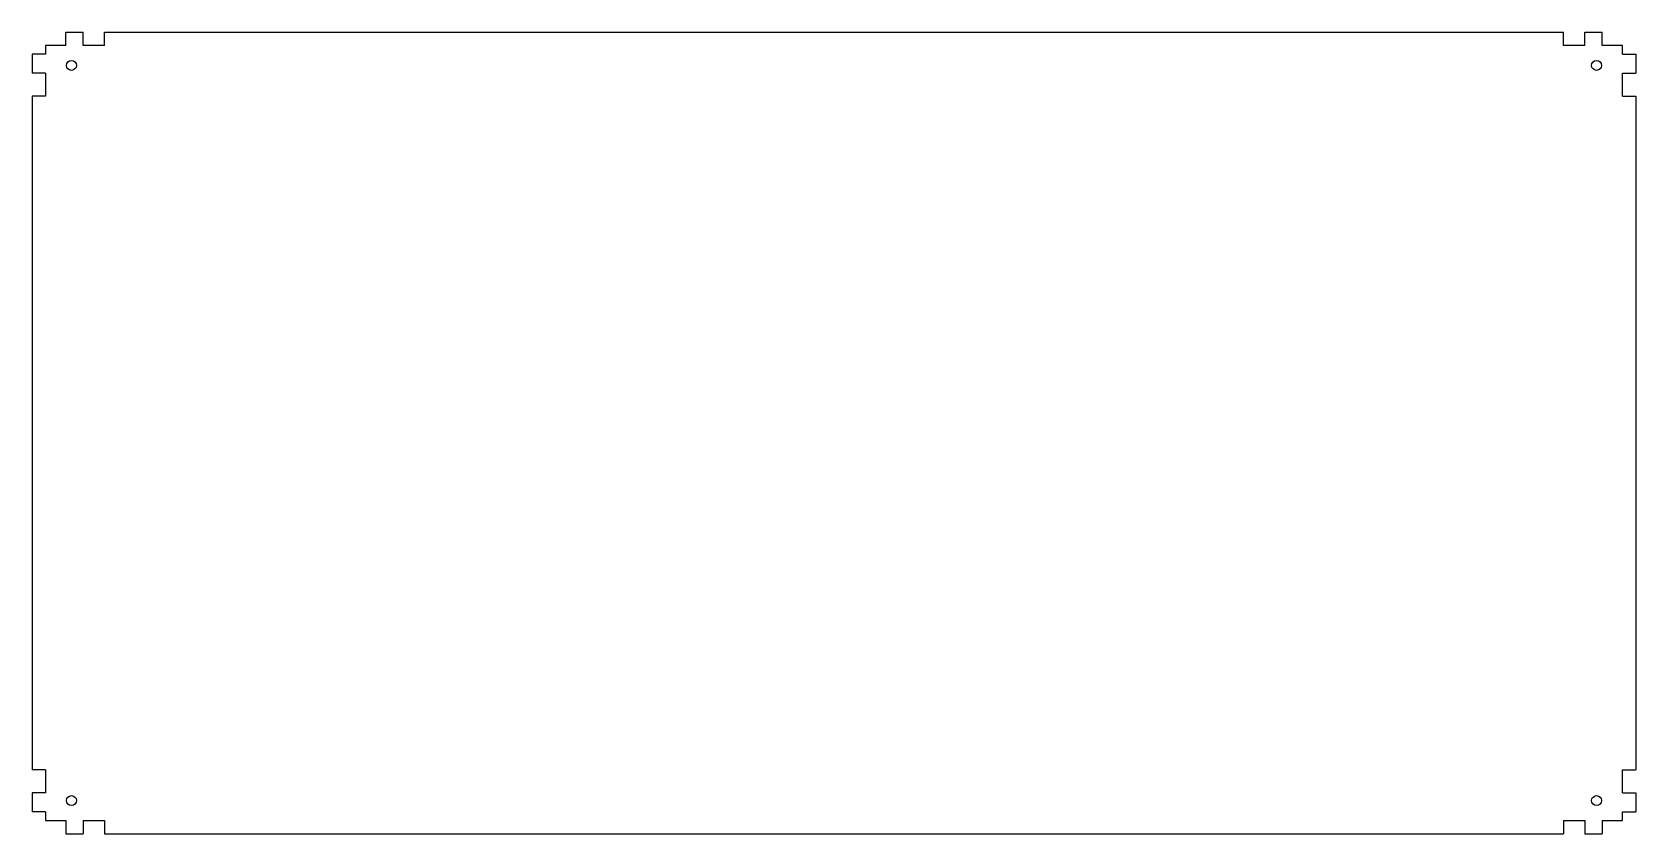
# Model space of a CAD drawing. Extents: x -8 to 8, y -4 to 4.
import ezdxf

# ---------------------------------------------------------------- set-up
doc = ezdxf.new("R2010")
doc.units = 0
doc.header["$MEASUREMENT"] = 0
doc.layers.add('VISIBLE', color=7, linetype='CONTINUOUS')

msp = doc.modelspace()

# ---------------------------------------------------------------- linework, layer by layer
at = {"layer": 'VISIBLE'}
for p, q in [((-7.663, 3.865, 8.125), (-7.865, 3.865, 8.125)), ((-7.865, 3.865, 8.125), (-7.865, 3.78, 8.125)), ((-7.663, 4, 8.125), (-7.491, 4, 8.125)), ((-7.663, 3.865, 8.125), (-7.663, 4, 8.125)), ((-7.491, 3.865, 8.125), (-7.491, 4, 8.125)), ((-7.279, 3.865, 8.125), (-7.491, 3.865, 8.125)), ((-7.279, 4, 8.125), (7.279, 4, 8.125)), ((-7.279, 3.865, 8.125), (-7.279, 4, 8.125)), ((7.279, 3.865, 8.125), (7.279, 4, 8.125)), ((7.491, 3.865, 8.125), (7.279, 3.865, 8.125)), ((7.491, 4, 8.125), (7.663, 4, 8.125)), ((7.491, 3.865, 8.125), (7.491, 4, 8.125)), ((7.663, 3.865, 8.125), (7.663, 4, 8.125)), ((7.865, 3.865, 8.125), (7.663, 3.865, 8.125)), ((7.865, 3.78, 8.125), (7.865, 3.865, 8.125)), ((-7.865, 3.78, 8.125), (-8, 3.78, 8.125)), ((-8, 3.78, 8.125), (-8, 3.591, 8.125)), ((7.865, 3.78, 8.125), (8, 3.78, 8.125)), ((8, 3.78, 8.125), (8, 3.591, 8.125)), ((-7.865, 3.591, 8.125), (-8, 3.591, 8.125)), ((-7.865, 3.591, 8.125), (-7.865, 3.361, 8.125)), ((7.865, 3.361, 8.125), (7.865, 3.591, 8.125)), ((7.865, 3.591, 8.125), (8, 3.591, 8.125)), ((-7.865, 3.361, 8.125), (-8, 3.361, 8.125)), ((-8, 3.361, 8.125), (-8, -3.361, 8.125)), ((7.865, 3.361, 8.125), (8, 3.361, 8.125)), ((8, 3.361, 8.125), (8, -3.361, 8.125)), ((-7.865, -3.361, 8.125), (-8, -3.361, 8.125)), ((-7.865, -3.361, 8.125), (-7.865, -3.591, 8.125)), ((7.865, -3.591, 8.125), (7.865, -3.361, 8.125)), ((7.865, -3.361, 8.125), (8, -3.361, 8.125)), ((-7.865, -3.591, 8.125), (-8, -3.591, 8.125)), ((-8, -3.591, 8.125), (-8, -3.78, 8.125)), ((7.865, -3.591, 8.125), (8, -3.591, 8.125)), ((8, -3.591, 8.125), (8, -3.78, 8.125)), ((-7.865, -3.78, 8.125), (-8, -3.78, 8.125)), ((-7.865, -3.78, 8.125), (-7.865, -3.865, 8.125)), ((7.865, -3.865, 8.125), (7.865, -3.78, 8.125)), ((7.865, -3.78, 8.125), (8, -3.78, 8.125)), ((-7.865, -3.865, 8.125), (-7.663, -3.865, 8.125)), ((-7.663, -3.865, 8.125), (-7.663, -4, 8.125)), ((-7.663, -4, 8.125), (-7.491, -4, 8.125)), ((-7.491, -3.865, 8.125), (-7.491, -4, 8.125)), ((-7.491, -3.865, 8.125), (-7.279, -3.865, 8.125)), ((-7.279, -3.865, 8.125), (-7.279, -4, 8.125)), ((-7.279, -4, 8.125), (7.279, -4, 8.125)), ((7.279, -3.865, 8.125), (7.279, -4, 8.125)), ((7.279, -3.865, 8.125), (7.491, -3.865, 8.125)), ((7.491, -3.865, 8.125), (7.491, -4, 8.125)), ((7.663, -3.865, 8.125), (7.663, -4, 8.125)), ((7.663, -3.865, 8.125), (7.865, -3.865, 8.125)), ((7.491, -4, 8.125), (7.663, -4, 8.125))]:
    msp.add_line(p, q, dxfattribs=at)
for centre in [(-7.607, 3.667, 8.125), (7.607, 3.667, 8.125), (-7.607, -3.667, 8.125), (7.607, -3.667, 8.125)]:
    msp.add_circle(centre, 0.0492, dxfattribs=at)

doc.saveas('drawing.dxf')
